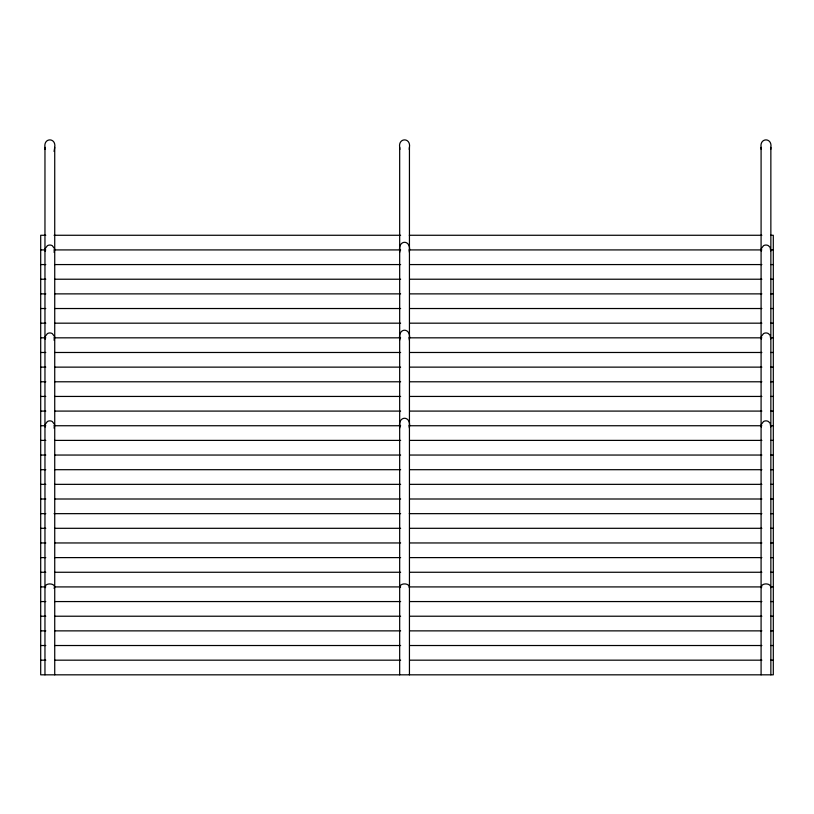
<?xml version="1.0" encoding="UTF-8"?>
<svg xmlns="http://www.w3.org/2000/svg" width="814" height="814" viewBox="0 0 814 814"><rect width="100%" height="100%" fill="white"/><g stroke="black" fill="none" stroke-linecap="round" stroke-linejoin="round"><path stroke-width="1.22" d="M409.279 252.045C411.976 239.072 397.14 239.072 399.837 252.045M409.279 339.957C411.976 326.984 397.14 326.984 399.837 339.957M44.963 674.826L44.963 147.354C43.366 137.413 56.339 137.413 54.731 147.354L54.731 674.826M54.731 147.354L54.08 151.445M399.674 674.826L399.674 147.354C398.066 137.413 411.05 137.413 409.442 147.354L409.442 674.826M409.279 149.471L409.442 147.354M409.279 427.828C411.945 415.089 397.171 415.089 399.837 427.828M761.09 674.826L761.09 147.354C759.482 137.413 772.466 137.413 770.858 147.354L770.858 674.826M770.695 149.471L770.858 147.354M770.695 251.18L770.207 247.476L768.416 245.686A4.762 4.609 0 0 0 763.532 245.686L761.253 248.657L761.253 251.18M770.695 339.092L770.207 335.388L768.416 333.598A4.762 4.609 0 0 0 763.532 333.598L761.253 336.569L761.253 339.092M770.695 427.004L770.207 423.3L768.416 421.51A4.762 4.609 0 0 0 763.532 421.51L761.253 424.481L761.253 427.004M45.136 587.677C44.19 582.142 57.021 583.038 54.08 588.39M409.279 587.677C410.002 582.641 399.114 582.641 399.837 587.677M770.695 587.677C771.418 582.641 760.53 582.641 761.253 587.677M399.837 249.165L399.837 250.671M409.279 250.671L409.279 249.165M399.837 337.077L399.837 338.583M409.279 338.583L409.279 337.077M399.837 424.989L399.837 426.495M409.279 426.495L409.279 424.989M54.08 252.36L54.569 248.657L52.289 245.686A4.762 4.609 0 0 0 47.405 245.686L45.136 248.657L45.136 251.18M54.08 340.272L54.569 336.569L52.289 333.598A4.762 4.609 0 0 0 47.405 333.598L45.136 336.569L45.136 339.092M54.08 428.184L54.569 424.481L52.289 421.51A4.762 4.609 0 0 0 47.405 421.51L45.136 424.481L45.136 427.004M45.788 235.266L40.7 235.266L40.7 674.826L773.3 674.826L773.3 235.266L770.695 235.266M54.08 235.266L400.641 235.266M409.279 235.266L761.853 235.266M40.7 249.918L45.788 249.918M54.08 249.918L400.641 249.918M409.544 249.918L761.853 249.918M770.695 249.918L773.3 249.918M40.7 264.57L45.788 264.57M54.691 264.57L400.641 264.57M409.544 264.57L761.853 264.57M770.756 264.57L773.3 264.57M40.7 279.222L45.788 279.222M54.691 279.222L400.641 279.222M409.544 279.222L761.853 279.222M770.756 279.222L773.3 279.222M40.7 293.874L45.788 293.874M54.691 293.874L400.641 293.874M409.544 293.874L761.853 293.874M770.756 293.874L773.3 293.874M40.7 308.526L45.788 308.526M54.691 308.526L400.641 308.526M409.544 308.526L761.853 308.526M770.756 308.526L773.3 308.526M40.7 323.178L45.788 323.178M54.691 323.178L400.641 323.178M409.544 323.178L761.853 323.178M770.756 323.178L773.3 323.178M40.7 337.83L45.788 337.83M54.08 337.83L400.641 337.83M409.279 337.83L761.853 337.83M770.695 337.83L773.3 337.83M40.7 352.482L45.788 352.482M54.691 352.482L400.641 352.482M409.544 352.482L761.853 352.482M770.756 352.482L773.3 352.482M40.7 367.134L45.788 367.134M54.691 367.134L400.641 367.134M409.544 367.134L761.853 367.134M770.756 367.134L773.3 367.134M40.7 381.786L45.788 381.786M54.691 381.786L400.641 381.786M409.544 381.786L761.853 381.786M770.756 381.786L773.3 381.786M40.7 396.438L45.788 396.438M54.691 396.438L400.641 396.438M409.544 396.438L761.853 396.438M770.756 396.438L773.3 396.438M40.7 411.09L45.788 411.09M54.691 411.09L400.641 411.09M409.544 411.09L761.853 411.09M770.756 411.09L773.3 411.09M40.7 425.742L45.788 425.742M54.08 425.742L400.641 425.742M409.279 425.742L761.853 425.742M770.695 425.742L773.3 425.742M40.7 440.394L45.788 440.394M54.691 440.394L400.641 440.394M409.544 440.394L761.853 440.394M770.756 440.394L773.3 440.394M40.7 455.046L45.788 455.046M54.691 455.046L400.641 455.046M409.544 455.046L761.853 455.046M770.756 455.046L773.3 455.046M40.7 469.698L45.788 469.698M54.691 469.698L400.641 469.698M409.544 469.698L761.853 469.698M770.756 469.698L773.3 469.698M40.7 484.35L45.788 484.35M54.691 484.35L400.641 484.35M409.544 484.35L761.853 484.35M770.756 484.35L773.3 484.35M40.7 499.002L45.788 499.002M54.691 499.002L400.641 499.002M409.544 499.002L761.853 499.002M770.756 499.002L773.3 499.002M40.7 513.654L45.788 513.654M54.08 513.654L400.641 513.654M409.279 513.654L761.853 513.654M770.695 513.654L773.3 513.654M40.7 528.306L45.788 528.306M54.691 528.306L400.641 528.306M409.544 528.306L761.853 528.306M770.756 528.306L773.3 528.306M40.7 542.958L45.788 542.958M54.691 542.958L400.641 542.958M409.544 542.958L761.853 542.958M770.756 542.958L773.3 542.958M40.7 557.61L45.788 557.61M54.691 557.61L400.641 557.61M409.544 557.61L761.853 557.61M770.756 557.61L773.3 557.61M40.7 572.262L45.788 572.262M54.691 572.262L400.641 572.262M409.544 572.262L761.853 572.262M770.756 572.262L773.3 572.262M40.7 586.914L45.788 586.914M54.691 586.914L400.641 586.914M409.544 586.914L761.853 586.914M770.756 586.914L773.3 586.914M40.7 601.566L45.788 601.566M54.691 601.566L400.641 601.566M409.544 601.566L761.853 601.566M770.756 601.566L773.3 601.566M40.7 616.218L45.788 616.218M54.691 616.218L400.641 616.218M409.544 616.218L761.853 616.218M770.756 616.218L773.3 616.218M40.7 630.87L45.788 630.87M54.691 630.87L400.641 630.87M409.544 630.87L761.853 630.87M770.756 630.87L773.3 630.87M40.7 645.522L45.788 645.522M54.691 645.522L400.641 645.522M409.544 645.522L761.853 645.522M770.756 645.522L773.3 645.522M40.7 660.174L45.788 660.174M54.691 660.174L400.641 660.174M409.544 660.174L761.853 660.174M770.756 660.174L773.3 660.174M761.09 147.354L761.253 149.471M399.674 147.354L399.837 149.471M44.963 147.354L45.136 149.471"/></g></svg>
